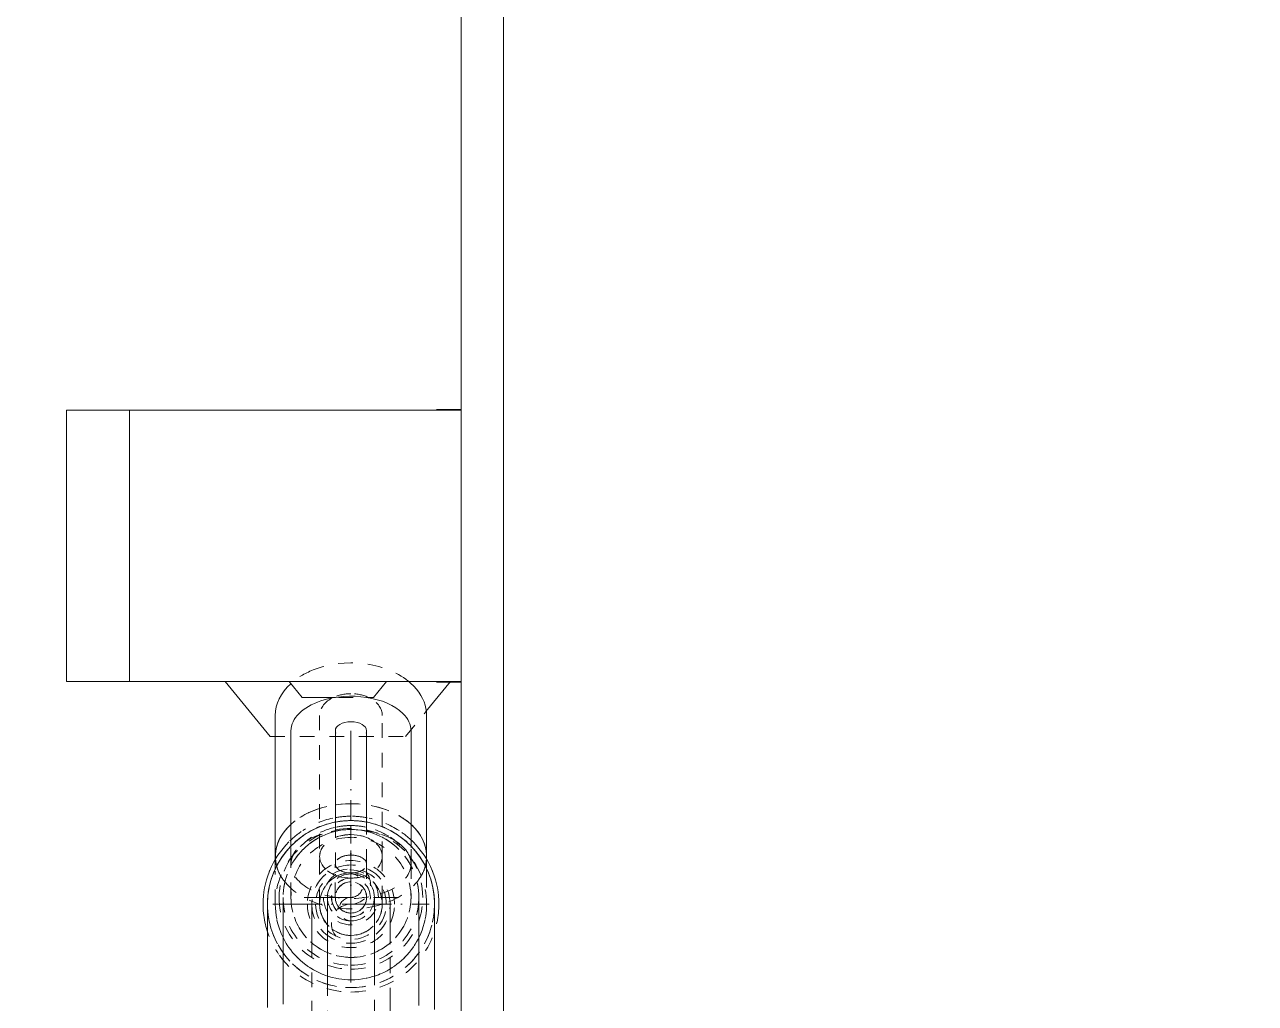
# Model space of a CAD drawing. Header units: millimetres. Extents: x -88595 to 880822, y -1054509 to -148035.
# Drawn here: x 525269.7 to 525519.4, y -276366.2 to -276167.7 of the extents above; entities that cross this region are included whole.
import ezdxf

# ---------------------------------------------------------------- set-up
doc = ezdxf.new("R2010")
doc.units = ezdxf.units.MM
for name, pattern in [('$0$ADSK_Скрыто', [6, 3, -3]), ('$1$ADSK_Скрыто', [6, 3, -3]), ('$10$ADSK_Осевая', [14, 10, -2, 0, -2]), ('$2$ADSK_Скрыто', [6, 3, -3]), ('$3$ADSK_Скрыто', [6, 3, -3]), ('$4$ADSK_Скрыто', [6, 3, -3])]:
    doc.linetypes.add(name, pattern=pattern)
for name, color, linetype, lineweight in [('Изоляция', 7, 'Continuous', 18), ('Линии', 7, 'Continuous', 9), ('Оборудование', 7, 'Continuous', 18), ('Ограждение', 7, 'Continuous', 9), ('Трубопровод', 7, 'Continuous', 18), ('Трубопроводы', 7, 'Continuous', 18)]:
    doc.layers.add(name, color=color, linetype=linetype, lineweight=lineweight)

# ---------------------------------------------------------------- blocks, each defined once
blk = doc.blocks.new('$0$ADSK_МедьПайка_Отвод-гнутая труба - Отвод _гнутая труба_-V66-В_Координация_кровля ОВ3')
at = {"layer": 'Линии', "color": 134, "linetype": '$0$ADSK_Скрыто', "true_color": 0x00a6a6, "flags": 128}
for points in [[(11718.6, 16214.31), (11718.61, 16214.56), (11718.62, 16214.82), (11718.65, 16215.07), (11718.68, 16215.32), (11718.73, 16215.57), (11718.78, 16215.82), (11718.85, 16216.07), (11718.92, 16216.31), (11719.01, 16216.55), (11719.1, 16216.78), (11719.21, 16217.02), (11719.32, 16217.24), (11719.44, 16217.47), (11719.57, 16217.68), (11719.71, 16217.9), (11719.86, 16218.1), (11720.01, 16218.3), (11720.18, 16218.5), (11720.35, 16218.69), (11720.53, 16218.87), (11720.71, 16219.04), (11720.9, 16219.2), (11721.1, 16219.36), (11721.31, 16219.51), (11721.52, 16219.65), (11721.74, 16219.79), (11721.96, 16219.91), (11722.18, 16220.03), (11722.41, 16220.13), (11722.65, 16220.23), (11722.89, 16220.32), (11723.13, 16220.39), (11723.37, 16220.46), (11723.62, 16220.52), (11723.87, 16220.57), (11724.12, 16220.61), (11724.38, 16220.63), (11724.63, 16220.65), (11724.88, 16220.66), (11724.95, 16220.66)], [(11724.95, 16220.66), (11725.2, 16220.66), (11725.46, 16220.64), (11725.71, 16220.62), (11725.96, 16220.58), (11726.21, 16220.53), (11726.46, 16220.48), (11726.71, 16220.41), (11726.95, 16220.34), (11727.19, 16220.25), (11727.42, 16220.16), (11727.66, 16220.06), (11727.88, 16219.94), (11728.11, 16219.82), (11728.32, 16219.69), (11728.54, 16219.55), (11728.74, 16219.4), (11728.94, 16219.25), (11729.14, 16219.08), (11729.33, 16218.91), (11729.51, 16218.73), (11729.68, 16218.55), (11729.84, 16218.36), (11730, 16218.16), (11730.15, 16217.95), (11730.29, 16217.74), (11730.43, 16217.53), (11730.55, 16217.3), (11730.67, 16217.08), (11730.77, 16216.85), (11730.87, 16216.61), (11730.96, 16216.37), (11731.03, 16216.13), (11731.1, 16215.89), (11731.16, 16215.64), (11731.21, 16215.39), (11731.25, 16215.14), (11731.27, 16214.89), (11731.29, 16214.63), (11731.3, 16214.38), (11731.3, 16214.31)], [(11718.6, 16204.62), (11718.6, 16205.51), (11718.6, 16206.37), (11718.6, 16207.19), (11718.6, 16207.97), (11718.6, 16208.71), (11718.6, 16209.41), (11718.6, 16210.07), (11718.6, 16210.68), (11718.6, 16211.25), (11718.6, 16211.77), (11718.6, 16212.24), (11718.6, 16212.67), (11718.6, 16213.05), (11718.6, 16213.38), (11718.6, 16213.66), (11718.6, 16213.89), (11718.6, 16214.07), (11718.6, 16214.2), (11718.6, 16214.28), (11718.6, 16214.31)], [(11731.3, 16214.31), (11731.3, 16214.29), (11731.3, 16214.21), (11731.3, 16214.08), (11731.3, 16213.91), (11731.3, 16213.68), (11731.3, 16213.4), (11731.3, 16213.07), (11731.3, 16212.7), (11731.3, 16212.28), (11731.3, 16211.8), (11731.3, 16211.29), (11731.3, 16210.72), (11731.3, 16210.11), (11731.3, 16209.46), (11731.3, 16208.77), (11731.3, 16208.03), (11731.3, 16207.25), (11731.3, 16206.43), (11731.3, 16205.57), (11731.3, 16204.68), (11731.3, 16204.62)]]:
    blk.add_lwpolyline(points, dxfattribs=at)
at = {"layer": 'Линии', "color": 134, "linetype": '$0$ADSK_Скрыто', "true_color": 0x00a6a6}
for start, end in [(90, 270), (270, 90)]:
    blk.add_arc((11724.95, 16214.31), 6.35, start, end, dxfattribs=at)
for start_param, end_param in [(1.570796, 4.712389), (4.712389, 7.853982)]:
    blk.add_ellipse((11724.95, 16204.62), major_axis=(6.35, 0), ratio=0.694658, start_param=start_param, end_param=end_param, dxfattribs=at)
blk = doc.blocks.new('$0$ADSK_МедьПайка_Отвод-гнутая труба - Отвод _гнутая труба_-3197938-В_Координация_кровля ОВ3')
at = {"layer": 'Линии', "color": 190, "linetype": '$0$ADSK_Скрыто', "true_color": 0x8000ff, "flags": 128}
for points in [[(11721.78, 16212.95), (11721.78, 16213.07), (11721.79, 16213.2), (11721.8, 16213.33), (11721.82, 16213.45), (11721.84, 16213.58), (11721.87, 16213.7), (11721.9, 16213.82), (11721.94, 16213.95), (11721.98, 16214.07), (11722.03, 16214.18), (11722.08, 16214.3), (11722.13, 16214.41), (11722.2, 16214.52), (11722.26, 16214.63), (11722.33, 16214.74), (11722.4, 16214.84), (11722.48, 16214.94), (11722.56, 16215.04), (11722.65, 16215.13), (11722.74, 16215.22), (11722.83, 16215.31), (11722.93, 16215.39), (11723.03, 16215.47), (11723.13, 16215.55), (11723.24, 16215.62), (11723.34, 16215.68), (11723.45, 16215.75), (11723.57, 16215.8), (11723.68, 16215.86), (11723.8, 16215.91), (11723.92, 16215.95), (11724.04, 16215.99), (11724.16, 16216.02), (11724.29, 16216.05), (11724.41, 16216.08), (11724.54, 16216.09), (11724.66, 16216.11), (11724.79, 16216.12), (11724.92, 16216.12), (11724.95, 16216.12)], [(11724.95, 16216.12), (11725.08, 16216.12), (11725.2, 16216.11), (11725.33, 16216.1), (11725.46, 16216.08), (11725.58, 16216.06), (11725.71, 16216.03), (11725.83, 16216), (11725.95, 16215.96), (11726.07, 16215.92), (11726.19, 16215.87), (11726.3, 16215.82), (11726.42, 16215.76), (11726.53, 16215.7), (11726.64, 16215.64), (11726.74, 16215.57), (11726.85, 16215.49), (11726.95, 16215.42), (11727.04, 16215.33), (11727.14, 16215.25), (11727.23, 16215.16), (11727.32, 16215.07), (11727.4, 16214.97), (11727.48, 16214.87), (11727.55, 16214.77), (11727.62, 16214.66), (11727.69, 16214.55), (11727.75, 16214.44), (11727.81, 16214.33), (11727.86, 16214.21), (11727.91, 16214.1), (11727.95, 16213.98), (11727.99, 16213.86), (11728.03, 16213.73), (11728.06, 16213.61), (11728.08, 16213.49), (11728.1, 16213.36), (11728.11, 16213.23), (11728.12, 16213.11), (11728.13, 16212.98), (11728.13, 16212.95)], [(11721.78, 16206.18), (11721.78, 16206.69), (11721.78, 16207.19), (11721.78, 16207.67), (11721.78, 16208.13), (11721.78, 16208.58), (11721.78, 16209.01), (11721.78, 16209.42), (11721.78, 16209.81), (11721.78, 16210.17), (11721.78, 16210.52), (11721.78, 16210.85), (11721.78, 16211.15), (11721.78, 16211.43), (11721.78, 16211.69), (11721.78, 16211.93), (11721.78, 16212.14), (11721.78, 16212.33), (11721.78, 16212.49), (11721.78, 16212.63), (11721.78, 16212.74), (11721.78, 16212.83), (11721.78, 16212.9), (11721.78, 16212.93), (11721.78, 16212.95)], [(11728.13, 16212.95), (11728.13, 16212.93), (11728.13, 16212.9), (11728.13, 16212.83), (11728.13, 16212.74), (11728.13, 16212.63), (11728.13, 16212.49), (11728.13, 16212.33), (11728.13, 16212.14), (11728.13, 16211.93), (11728.13, 16211.69), (11728.13, 16211.43), (11728.13, 16211.15), (11728.13, 16210.85), (11728.13, 16210.52), (11728.13, 16210.17), (11728.13, 16209.8), (11728.13, 16209.42), (11728.13, 16209.01), (11728.13, 16208.58), (11728.13, 16208.13), (11728.13, 16207.67), (11728.13, 16207.19), (11728.13, 16206.69), (11728.13, 16206.18)]]:
    blk.add_lwpolyline(points, dxfattribs=at)
at = {"layer": 'Линии', "color": 190, "linetype": '$0$ADSK_Скрыто', "true_color": 0x8000ff}
for start, end in [(90, 270), (270, 90)]:
    blk.add_arc((11724.95, 16212.95), 3.17, start, end, dxfattribs=at)
for start_param, end_param in [(1.570796, 4.712389), (4.712389, 7.853982)]:
    blk.add_ellipse((11724.95, 16206.18), major_axis=(3.17, 0), ratio=0.573576, start_param=start_param, end_param=end_param, dxfattribs=at)
blk = doc.blocks.new('$0$ADSK_МедьПайка_Отвод-гнутая труба - Отвод _гнутая труба_-3197924-В_Координация_кровля ОВ3')
at = {"layer": 'Линии', "color": 134, "linetype": '$0$ADSK_Скрыто', "true_color": 0x00a6a6}
for p, q in [((-11231.24, -13283.61), (-11230.75, -13283.61)), ((-11227.66, -13283.61), (-11227.12, -13283.61)), ((-11227.66, -13283.61), (-11227.12, -13283.61)), ((-11219.47, -13283.61), (-11218.93, -13283.61)), ((-11219.47, -13283.61), (-11218.93, -13283.61)), ((-11215.84, -13283.61), (-11215.36, -13283.61))]:
    blk.add_line(p, q, dxfattribs=at)
at = {"layer": 'Линии', "color": 134, "linetype": '$0$ADSK_Скрыто', "true_color": 0x00a6a6, "flags": 128}
for points in [[(-11231.24, -13243.91), (-11231.24, -13243.94), (-11231.24, -13244.04), (-11231.24, -13244.19)], [(-11215.36, -13244.25), (-11215.36, -13244.07), (-11215.36, -13243.96), (-11215.36, -13243.91)], [(-11231.24, -13251.77), (-11231.24, -13252.74), (-11231.24, -13253.76), (-11231.24, -13254.83), (-11231.24, -13255.95), (-11231.24, -13257.11), (-11231.24, -13258.31), (-11231.24, -13259.56), (-11231.24, -13260.84), (-11231.24, -13262.16), (-11231.24, -13263.51)], [(-11215.36, -13263.88), (-11215.36, -13262.52), (-11215.36, -13261.19), (-11215.36, -13259.9), (-11215.36, -13258.65), (-11215.36, -13257.43), (-11215.36, -13256.26), (-11215.36, -13255.13), (-11215.36, -13254.05), (-11215.36, -13253.01), (-11215.36, -13252.02)]]:
    blk.add_lwpolyline(points, dxfattribs=at)
at = {"layer": 'Линии', "color": 134, "linetype": '$0$ADSK_Скрыто', "true_color": 0x00a6a6}
for start, end in [(90, 270), (270, 90)]:
    blk.add_arc((-11223.3, -13243.91), 7.94, start, end, dxfattribs=at)
at = {"layer": 'Трубопроводы', "color": 134, "true_color": 0x00a6a6, "flags": 128}
for points in [[(-11231.24, -13243.94), (-11231.24, -13244.04), (-11231.24, -13244.19), (-11231.24, -13244.42), (-11231.24, -13244.7), (-11231.24, -13245.05), (-11231.24, -13245.45), (-11231.24, -13245.92), (-11231.24, -13246.45), (-11231.24, -13247.04), (-11231.24, -13247.69), (-11231.24, -13248.39), (-11231.24, -13249.16), (-11231.24, -13249.97), (-11231.24, -13250.84), (-11231.24, -13251.77)], [(-11215.36, -13252.02), (-11215.36, -13251.09), (-11215.36, -13250.2), (-11215.36, -13249.37), (-11215.36, -13248.59), (-11215.36, -13247.87), (-11215.36, -13247.21), (-11215.36, -13246.61), (-11215.36, -13246.06), (-11215.36, -13245.58), (-11215.36, -13245.15), (-11215.36, -13244.79), (-11215.36, -13244.49), (-11215.36, -13244.25), (-11215.36, -13244.07), (-11215.36, -13243.96), (-11215.36, -13243.91)], [(-11231.24, -13263.51), (-11231.24, -13264.9), (-11231.24, -13266.31), (-11231.24, -13267.75), (-11231.24, -13269.22), (-11231.24, -13270.71), (-11231.24, -13272.23), (-11231.24, -13273.76), (-11231.24, -13275.3), (-11231.24, -13276.86), (-11231.24, -13278.43), (-11231.24, -13280.01), (-11231.24, -13281.59), (-11231.24, -13283.18), (-11231.24, -13283.61)], [(-11215.36, -13283.61), (-11215.36, -13282.02), (-11215.36, -13280.44), (-11215.36, -13278.86), (-11215.36, -13277.28), (-11215.36, -13275.72), (-11215.36, -13274.17), (-11215.36, -13272.64), (-11215.36, -13271.12), (-11215.36, -13269.62), (-11215.36, -13268.15), (-11215.36, -13266.7), (-11215.36, -13265.28), (-11215.36, -13263.88)]]:
    blk.add_lwpolyline(points, dxfattribs=at)
blk = doc.blocks.new('$0$ADSK_МедьПайка_Отвод-гнутая труба - Отвод _гнутая труба_-V18-В_Координация_кровля ОВ3')
at = {"layer": 'Линии', "color": 190, "linetype": '$0$ADSK_Скрыто', "true_color": 0x8000ff}
for p, q in [((-11228.06, -13266.34), (-11226.21, -13266.34)), ((-11220.38, -13266.34), (-11218.54, -13266.34))]:
    blk.add_line(p, q, dxfattribs=at)
at = {"layer": 'Линии', "color": 190, "linetype": '$0$ADSK_Скрыто', "true_color": 0x8000ff, "flags": 128}
for points in [[(-11228.06, -13242.54), (-11228.06, -13242.56), (-11228.06, -13242.62), (-11228.06, -13242.72), (-11228.06, -13242.85), (-11228.06, -13243.02), (-11228.06, -13243.23)], [(-11218.54, -13243.07), (-11218.54, -13242.89), (-11218.54, -13242.75), (-11218.54, -13242.64), (-11218.54, -13242.57), (-11218.54, -13242.55)], [(-11228.06, -13259.52), (-11228.06, -13260.44), (-11228.06, -13261.36), (-11228.06, -13262.3), (-11228.06, -13263.24), (-11228.06, -13264.19), (-11228.06, -13265.14), (-11228.06, -13266.09), (-11228.06, -13266.34)], [(-11218.54, -13266.34), (-11218.54, -13265.39), (-11218.54, -13264.44), (-11218.54, -13263.5), (-11218.54, -13262.55), (-11218.54, -13261.62), (-11218.54, -13260.69), (-11218.54, -13259.77)]]:
    blk.add_lwpolyline(points, dxfattribs=at)
at = {"layer": 'Линии', "color": 190, "linetype": '$0$ADSK_Скрыто', "true_color": 0x8000ff}
for start, end in [(90, 270), (270, 90)]:
    blk.add_arc((-11223.3, -13242.54), 4.76, start, end, dxfattribs=at)
at = {"layer": 'Трубопроводы', "color": 190, "true_color": 0x8000ff, "flags": 128}
for points in [[(-11228.06, -13242.56), (-11228.06, -13242.62), (-11228.06, -13242.72), (-11228.06, -13242.85), (-11228.06, -13243.02), (-11228.06, -13243.23), (-11228.06, -13243.47), (-11228.06, -13243.75), (-11228.06, -13244.07), (-11228.06, -13244.42), (-11228.06, -13244.81), (-11228.06, -13245.23), (-11228.06, -13245.69), (-11228.06, -13246.18), (-11228.06, -13246.7), (-11228.06, -13247.25), (-11228.06, -13247.84), (-11228.06, -13248.45), (-11228.06, -13249.09), (-11228.06, -13249.76), (-11228.06, -13250.46), (-11228.06, -13251.18), (-11228.06, -13251.93), (-11228.06, -13252.69), (-11228.06, -13253.49), (-11228.06, -13254.3), (-11228.06, -13255.13), (-11228.06, -13255.98), (-11228.06, -13256.84), (-11228.06, -13257.72), (-11228.06, -13258.61), (-11228.06, -13259.52)], [(-11218.54, -13259.77), (-11218.54, -13258.86), (-11218.54, -13257.96), (-11218.54, -13257.08), (-11218.54, -13256.21), (-11218.54, -13255.35), (-11218.54, -13254.52), (-11218.54, -13253.7), (-11218.54, -13252.91), (-11218.54, -13252.13), (-11218.54, -13251.38), (-11218.54, -13250.65), (-11218.54, -13249.95), (-11218.54, -13249.27), (-11218.54, -13248.62), (-11218.54, -13248), (-11218.54, -13247.41), (-11218.54, -13246.85), (-11218.54, -13246.32), (-11218.54, -13245.82), (-11218.54, -13245.35), (-11218.54, -13244.92), (-11218.54, -13244.52), (-11218.54, -13244.16), (-11218.54, -13243.83), (-11218.54, -13243.54), (-11218.54, -13243.29), (-11218.54, -13243.07), (-11218.54, -13242.89), (-11218.54, -13242.75), (-11218.54, -13242.64), (-11218.54, -13242.57), (-11218.54, -13242.55)]]:
    blk.add_lwpolyline(points, dxfattribs=at)
blk = doc.blocks.new('$0$ADSK_Наружный блок кондиционера сплит-системы1 - AV08IMVEVA-V48-В_Координация_кровля ОВ3')
at = {"layer": 'Линии', "linetype": '$0$ADSK_Скрыто'}
for p, q in [((501.29, 191.21), (497.15, 186.15)), ((528.71, 191.21), (501.29, 191.21)), ((514.89, 183.26), (509.78, 183.26))]:
    blk.add_line(p, q, dxfattribs=at)
at = {"layer": 'Оборудование'}
for p, q in [((490, -355), (490, 355)), ((537.87, 180), (528.71, 191.21)), ((497.13, 186.12), (492.13, 180)), ((507.78, 183.26), (505.12, 180)), ((509.18, 183.26), (507.78, 183.26)), ((522.22, 183.26), (515.48, 183.26)), ((524.88, 180), (522.22, 183.26)), ((492.28, 180.18), (490, 180.18)), ((495, 180.18), (490, 180.18)), ((490, 180), (557.22, 180)), ((570, 180), (557.22, 180)), ((557.22, 180), (557.22, 125)), ((570, 125), (570, 180)), ((557.22, 125), (490, 125)), ((490, 124.82), (495, 124.82)), ((490, 124.82), (495, 124.82)), ((557.22, 125), (570, 125))]:
    blk.add_line(p, q, dxfattribs=at)
blk = doc.blocks.new('$0$ADSK_МедьПайка_Муфта редукционная - Муфта редукционная медная под пайку-V98-В_Координация_кровля ОВ3')
at = {"layer": 'Линии', "color": 190, "linetype": '$0$ADSK_Скрыто', "true_color": 0x8000ff}
for radius, start, end in [(5.57, 0, 180), (5.57, 0, 180), (5.57, 0, 180), (4.76, 0, 180), (4.76, 0, 180), (3.93, 0, 180), (3.94, 0, 180), (3.93, 0, 180), (3.17, 0, 180), (3.17, 0, 180), (5.57, 180, 0), (5.57, 180, 0), (5.57, 180, 0), (4.76, 180, 0), (4.76, 180, 0), (3.94, 180, 0), (3.93, 180, 0), (3.94, 180, 0), (3.17, 180, 0), (3.17, 180, 0)]:
    blk.add_arc((-11223.3, -13242.54), radius, start, end, dxfattribs=at)
blk = doc.blocks.new('$0$ADSK_МедьПайка_Муфта редукционная - Муфта редукционная медная под пайку-3197947-В_Координация_кровля ОВ3')
at = {"layer": 'Линии', "color": 134, "linetype": '$0$ADSK_Скрыто', "true_color": 0x00a6a6}
for radius, start, end in [(8.83, 0, 180), (8.83, 0, 180), (8.83, 0, 180), (7.94, 0, 180), (7.94, 0, 180), (7.16, 0, 180), (7.16, 0, 180), (7.16, 0, 180), (6.35, 0, 180), (6.35, 0, 180), (8.83, 180, 0), (8.83, 180, 0), (8.83, 180, 0), (7.94, 180, 0), (7.94, 180, 0), (7.16, 180, 0), (7.16, 180, 0), (7.16, 180, 0), (6.35, 180, 0), (6.35, 180, 0)]:
    blk.add_arc((-11223.3, -13243.91), radius, start, end, dxfattribs=at)
blk = doc.blocks.new('Кровля')
at = {"layer": 'Ограждение'}
h = blk.add_hatch(dxfattribs=at)
h.set_pattern_fill('FP_25', color=256, style=0, pattern_type=2)
h.set_pattern_definition([(0, (548766.5, 663825.2), (0, 600), []), (90, (548766.5, 663825.2), (-600, 4e-14), [])])
h.paths.add_polyline_path([(564081.91, 650032.5), (562901.91, 651212.5), (516283.2, 651212.5), (516283.2, 650032.5), (564012.71, 650032.5)])

msp = doc.modelspace()

# ---------------------------------------------------------------- linework, layer by layer
at = {"layer": 'Изоляция', "color": 134, "true_color": 0x00a6a6}
for p, q in [((525320.58, -276307.84), (525320.58, -276336.41)), ((525351.28, -276336.41), (525351.28, -276307.84))]:
    msp.add_line(p, q, dxfattribs=at)
at = {"layer": 'Изоляция', "color": 190, "true_color": 0x8000ff}
for p, q in [((525323.76, -276310.93), (525323.76, -276334.61)), ((525348.11, -276334.61), (525348.11, -276310.93))]:
    msp.add_line(p, q, dxfattribs=at)
at = {"layer": 'Изоляция', "color": 134, "true_color": 0x00a6a6, "flags": 128}
for points in [[(525320.58, -276339.05), (525320.58, -276338.23), (525320.58, -276337.37), (525320.58, -276336.48), (525320.58, -276336.41)], [(525351.28, -276336.41), (525351.28, -276337.31), (525351.28, -276338.17), (525351.28, -276338.99), (525351.28, -276339.77)], [(525318.99, -276346.11), (525318.99, -276346.14), (525318.99, -276346.24), (525318.99, -276346.39), (525318.99, -276346.62), (525318.99, -276346.9), (525318.99, -276347.25), (525318.99, -276347.66), (525318.99, -276348.12), (525318.99, -276348.65), (525318.99, -276349.24), (525318.99, -276349.89), (525318.99, -276350.6), (525318.99, -276351.36), (525318.99, -276352.17), (525318.99, -276353.04), (525318.99, -276353.97), (525318.99, -276354.94), (525318.99, -276355.96), (525318.99, -276357.03), (525318.99, -276358.15), (525318.99, -276359.31), (525318.99, -276360.51), (525318.99, -276361.76), (525318.99, -276363.04), (525318.99, -276364.36), (525318.99, -276365.71), (525318.99, -276367.1)], [(525352.87, -276367.48), (525352.87, -276366.08), (525352.87, -276364.72), (525352.87, -276363.39), (525352.87, -276362.1), (525352.87, -276360.85), (525352.87, -276359.63), (525352.87, -276358.46), (525352.87, -276357.33), (525352.87, -276356.25), (525352.87, -276355.21), (525352.87, -276354.22), (525352.87, -276353.29), (525352.87, -276352.4), (525352.87, -276351.57), (525352.87, -276350.8), (525352.87, -276350.08), (525352.87, -276349.41), (525352.87, -276348.81), (525352.87, -276348.26), (525352.87, -276347.78), (525352.87, -276347.35), (525352.87, -276346.99), (525352.87, -276346.69), (525352.87, -276346.45), (525352.87, -276346.27), (525352.87, -276346.16), (525352.87, -276346.11)]]:
    msp.add_lwpolyline(points, dxfattribs=at)
at = {"layer": 'Изоляция', "color": 190, "true_color": 0x8000ff, "flags": 128}
for points in [[(525322.17, -276344.74), (525322.17, -276344.76), (525322.17, -276344.82), (525322.17, -276344.92), (525322.17, -276345.05), (525322.17, -276345.22), (525322.17, -276345.43), (525322.17, -276345.67), (525322.17, -276345.95), (525322.17, -276346.27), (525322.17, -276346.62), (525322.17, -276347.01), (525322.17, -276347.43), (525322.17, -276347.89), (525322.17, -276348.38), (525322.17, -276348.9), (525322.17, -276349.46), (525322.17, -276350.04), (525322.17, -276350.65), (525322.17, -276351.29), (525322.17, -276351.96), (525322.17, -276352.66), (525322.17, -276353.38), (525322.17, -276354.13), (525322.17, -276354.9), (525322.17, -276355.69), (525322.17, -276356.5), (525322.17, -276357.33), (525322.17, -276358.18), (525322.17, -276359.04), (525322.17, -276359.92), (525322.17, -276360.81), (525322.17, -276361.72), (525322.17, -276362.64), (525322.17, -276363.57), (525322.17, -276364.5), (525322.17, -276365.44), (525322.17, -276366.39)], [(525349.69, -276366.64), (525349.69, -276365.7), (525349.69, -276364.75), (525349.69, -276363.82), (525349.69, -276362.89), (525349.69, -276361.97), (525349.69, -276361.06), (525349.69, -276360.16), (525349.69, -276359.28), (525349.69, -276358.41), (525349.69, -276357.55), (525349.69, -276356.72), (525349.69, -276355.9), (525349.69, -276355.11), (525349.69, -276354.33), (525349.69, -276353.58), (525349.69, -276352.85), (525349.69, -276352.15), (525349.69, -276351.47), (525349.69, -276350.82), (525349.69, -276350.2), (525349.69, -276349.61), (525349.69, -276349.05), (525349.69, -276348.52), (525349.69, -276348.02), (525349.69, -276347.55), (525349.69, -276347.12), (525349.69, -276346.73), (525349.69, -276346.36), (525349.69, -276346.04), (525349.69, -276345.74), (525349.69, -276345.49), (525349.69, -276345.27), (525349.69, -276345.09), (525349.69, -276344.95), (525349.69, -276344.84), (525349.69, -276344.78), (525349.69, -276344.75)]]:
    msp.add_lwpolyline(points, dxfattribs=at)
at = {"layer": 'Изоляция', "color": 134, "true_color": 0x00a6a6}
for radius, start, end in [(16.94, 90, 180), (16.94, 114.4612, 147.9751), (16.94, 99.3876, 111.7642), (16.94, 0, 90), (16.94, 68.2358, 80.6124), (16.94, 32.0249, 65.5388), (17.83, 135, 157.4367), (17.83, 22.5633, 45), (16.94, 136.0955, 180), (16.94, 0, 44.1975), (17.83, 158.6484, 180), (17.83, 0, 21.3516), (16.94, 173.3871, 180), (16.94, 0, 6.6129), (17.83, 180, 191.7529), (16.94, 180, 192.4027), (16.94, 180, 192.4027), (16.94, 347.5973, 0), (16.94, 347.5973, 0), (17.83, 348.2471, 0)]:
    msp.add_arc((525335.93, -276346.11), radius, start, end, dxfattribs=at)
at = {"layer": 'Изоляция', "color": 190, "true_color": 0x8000ff}
for start, end in [(90, 134.9388), (45.0612, 90)]:
    msp.add_arc((525335.93, -276344.74), 13.76, start, end, dxfattribs=at)
at = {"layer": 'Изоляция', "color": 134, "true_color": 0x00a6a6}
for centre, start_param, end_param in [((525335.93, -276307.84), 0.523599, 0.710231), ((525335.93, -276307.84), 2.492587, 3.141593), ((525335.93, -276307.84), 0, 0.523599), ((525335.93, -276336.41), 0.523599, 0.655997), ((525335.93, -276336.41), 0, 0.655997), ((525335.93, -276336.41), 2.617994, 3.38288), ((525335.93, -276336.41), 2.617994, 3.141593), ((525335.93, -276336.41), 6.041898, 6.806784), ((525335.93, -276336.41), 3.141593, 3.38288), ((525335.93, -276336.41), 6.041898, 6.283185)]:
    msp.add_ellipse(centre, major_axis=(15.35, 0), ratio=0.694658, start_param=start_param, end_param=end_param, dxfattribs=at)
at = {"layer": 'Изоляция', "color": 190, "true_color": 0x8000ff}
for major_axis, start_param, end_param in [((12.18, 0), 0.523599, 2.094395), ((12.17, 0), 2.094395, 3.141593), ((12.18, 0), 0, 0.523599)]:
    msp.add_ellipse((525335.93, -276310.93), major_axis=major_axis, ratio=0.573576, start_param=start_param, end_param=end_param, dxfattribs=at)
at = {"layer": 'Линии', "color": 134, "linetype": '$1$ADSK_Скрыто', "true_color": 0x00a6a6}
for p, q in [((525329.58, -276307.84), (525329.58, -276336.41)), ((525342.28, -276336.41), (525342.28, -276307.84)), ((525320.58, -276339.15), (525320.58, -276339.05))]:
    msp.add_line(p, q, dxfattribs=at)
at = {"layer": 'Линии', "color": 190, "linetype": '$1$ADSK_Скрыто', "true_color": 0x8000ff}
for p, q in [((525332.76, -276329.63), (525332.76, -276337.98)), ((525339.11, -276337.98), (525339.11, -276329.63)), ((525323.76, -276334.74), (525323.76, -276337.98)), ((525348.11, -276337.98), (525348.11, -276334.74))]:
    msp.add_line(p, q, dxfattribs=at)
at = {"layer": 'Линии', "color": 190, "linetype": '$4$ADSK_Скрыто', "true_color": 0x8000ff, "flags": 128}
for points in [[(525323.76, -276344.74), (525323.76, -276344.73), (525323.76, -276344.69), (525323.76, -276344.63), (525323.76, -276344.54), (525323.76, -276344.43), (525323.76, -276344.29), (525323.76, -276344.13), (525323.76, -276343.94), (525323.76, -276343.73), (525323.76, -276343.49), (525323.76, -276343.23), (525323.76, -276342.95), (525323.76, -276342.65), (525323.76, -276342.32), (525323.76, -276341.97), (525323.76, -276341.6), (525323.76, -276341.21), (525323.76, -276340.8), (525323.76, -276340.38), (525323.76, -276339.93), (525323.76, -276339.47), (525323.76, -276338.98), (525323.76, -276338.49), (525323.76, -276337.98)], [(525348.11, -276337.98), (525348.11, -276338.49), (525348.11, -276338.99), (525348.11, -276339.47), (525348.11, -276339.93), (525348.11, -276340.38), (525348.11, -276340.81), (525348.11, -276341.21), (525348.11, -276341.6), (525348.11, -276341.97), (525348.11, -276342.32), (525348.11, -276342.65), (525348.11, -276342.95), (525348.11, -276343.23), (525348.11, -276343.49), (525348.11, -276343.73), (525348.11, -276343.94), (525348.11, -276344.13), (525348.11, -276344.29), (525348.11, -276344.43), (525348.11, -276344.54), (525348.11, -276344.63), (525348.11, -276344.69), (525348.11, -276344.73), (525348.11, -276344.74)], [(525322.17, -276344.74), (525322.17, -276344.76), (525322.17, -276344.82), (525322.17, -276344.92), (525322.17, -276345.05), (525322.17, -276345.22), (525322.17, -276345.43)], [(525335.93, -276356.92), (525335.45, -276356.91), (525334.96, -276356.88), (525334.48, -276356.83), (525333.99, -276356.76), (525333.51, -276356.68), (525333.04, -276356.57), (525332.57, -276356.45), (525332.1, -276356.3), (525331.64, -276356.14), (525331.19, -276355.96), (525330.75, -276355.76), (525330.31, -276355.54), (525329.88, -276355.31), (525329.47, -276355.06), (525329.06, -276354.79), (525328.66, -276354.51), (525328.28, -276354.21), (525327.9, -276353.9), (525327.55, -276353.57), (525327.2, -276353.23), (525326.87, -276352.87), (525326.55, -276352.5), (525326.25, -276352.12), (525325.96, -276351.73), (525325.69, -276351.32), (525325.43, -276350.91), (525325.19, -276350.48), (525324.97, -276350.05), (525324.77, -276349.61), (525324.59, -276349.16), (525324.42, -276348.7), (525324.27, -276348.24), (525324.14, -276347.77), (525324.03, -276347.29), (525323.93, -276346.81), (525323.86, -276346.33), (525323.81, -276345.85), (525323.77, -276345.36), (525323.76, -276344.88), (525323.76, -276344.74)], [(525348.11, -276344.74), (525348.1, -276345.23), (525348.07, -276345.72), (525348.02, -276346.2), (525347.95, -276346.68), (525347.87, -276347.16), (525347.76, -276347.64), (525347.63, -276348.11), (525347.49, -276348.57), (525347.33, -276349.03), (525347.15, -276349.49), (525346.95, -276349.93), (525346.73, -276350.37), (525346.5, -276350.79), (525346.25, -276351.21), (525345.98, -276351.62), (525345.7, -276352.02), (525345.4, -276352.4), (525345.09, -276352.77), (525344.76, -276353.13), (525344.42, -276353.48), (525344.06, -276353.81), (525343.69, -276354.13), (525343.31, -276354.43), (525342.92, -276354.72), (525342.51, -276354.99), (525342.1, -276355.24), (525341.67, -276355.48), (525341.24, -276355.7), (525340.79, -276355.91), (525340.34, -276356.09), (525339.89, -276356.26), (525339.42, -276356.41), (525338.95, -276356.54), (525338.48, -276356.65), (525338, -276356.74), (525337.52, -276356.82), (525337.04, -276356.87), (525336.55, -276356.9), (525336.06, -276356.92), (525335.93, -276356.92)], [(525349.69, -276345.27), (525349.69, -276345.09), (525349.69, -276344.95), (525349.69, -276344.84), (525349.69, -276344.78), (525349.69, -276344.75)]]:
    msp.add_lwpolyline(points, dxfattribs=at)
at = {"layer": 'Линии', "color": 134, "linetype": '$4$ADSK_Скрыто', "true_color": 0x00a6a6, "flags": 128}
for points in [[(525320.58, -276346.11), (525320.58, -276346.08), (525320.58, -276346.01), (525320.58, -276345.88), (525320.58, -276345.7), (525320.58, -276345.48), (525320.58, -276345.2), (525320.58, -276344.87), (525320.58, -276344.5), (525320.58, -276344.07), (525320.58, -276343.6), (525320.58, -276343.09), (525320.58, -276342.52), (525320.58, -276341.91), (525320.58, -276341.26), (525320.58, -276340.56), (525320.58, -276339.83), (525320.58, -276339.41)], [(525351.28, -276339.77), (525351.28, -276340.51), (525351.28, -276341.21), (525351.28, -276341.87), (525351.28, -276342.48), (525351.28, -276343.05), (525351.28, -276343.57), (525351.28, -276344.04), (525351.28, -276344.47), (525351.28, -276344.85), (525351.28, -276345.18), (525351.28, -276345.46), (525351.28, -276345.69), (525351.28, -276345.87), (525351.28, -276346), (525351.28, -276346.08), (525351.28, -276346.11)], [(525335.93, -276361.46), (525335.32, -276361.45), (525334.71, -276361.41), (525334.1, -276361.35), (525333.49, -276361.26), (525332.88, -276361.15), (525332.28, -276361.02), (525331.69, -276360.86), (525331.1, -276360.68), (525330.53, -276360.48), (525329.96, -276360.25), (525329.39, -276360), (525328.84, -276359.72), (525328.31, -276359.43), (525327.78, -276359.11), (525327.27, -276358.78), (525326.77, -276358.42), (525326.28, -276358.04), (525325.81, -276357.65), (525325.36, -276357.24), (525324.92, -276356.8), (525324.5, -276356.35), (525324.1, -276355.89), (525323.72, -276355.41), (525323.36, -276354.91), (525323.02, -276354.4), (525322.69, -276353.88), (525322.39, -276353.34), (525322.12, -276352.8), (525321.86, -276352.24), (525321.63, -276351.67), (525321.42, -276351.09), (525321.23, -276350.51), (525321.06, -276349.92), (525320.92, -276349.32), (525320.81, -276348.72), (525320.71, -276348.11), (525320.65, -276347.5), (525320.6, -276346.89), (525320.58, -276346.27), (525320.58, -276346.11)], [(525351.28, -276346.11), (525351.27, -276346.72), (525351.23, -276347.34), (525351.17, -276347.95), (525351.09, -276348.55), (525350.98, -276349.16), (525350.84, -276349.76), (525350.69, -276350.35), (525350.5, -276350.94), (525350.3, -276351.52), (525350.07, -276352.09), (525349.82, -276352.65), (525349.55, -276353.2), (525349.25, -276353.74), (525348.94, -276354.26), (525348.6, -276354.78), (525348.24, -276355.28), (525347.87, -276355.76), (525347.47, -276356.23), (525347.06, -276356.68), (525346.63, -276357.12), (525346.18, -276357.54), (525345.71, -276357.94), (525345.23, -276358.32), (525344.74, -276358.68), (525344.23, -276359.03), (525343.7, -276359.35), (525343.17, -276359.65), (525342.62, -276359.93), (525342.06, -276360.18), (525341.5, -276360.42), (525340.92, -276360.63), (525340.33, -276360.81), (525339.74, -276360.98), (525339.14, -276361.12), (525338.54, -276361.24), (525337.93, -276361.33), (525337.32, -276361.4), (525336.71, -276361.44), (525336.1, -276361.46), (525335.93, -276361.46)]]:
    msp.add_lwpolyline(points, dxfattribs=at)
at = {"layer": 'Линии', "color": 134, "linetype": '$2$ADSK_Скрыто', "true_color": 0x00a6a6}
for centre, radius, start, end in [((525335.93, -276346.11), 17.83, 90, 100.6102), ((525335.93, -276346.11), 17.83, 79.3898, 90), ((525335.93, -276346.11), 15.35, 90, 180), ((525335.93, -276346.11), 17.83, 101.8743, 123.1257), ((525335.93, -276346.11), 16.94, 111.9364, 114.289), ((525335.93, -276346.11), 16.94, 90, 99.2154), ((525335.93, -276346.11), 16.94, 80.7846, 90), ((525335.93, -276346.11), 15.35, 0, 90), ((525335.93, -276346.11), 17.83, 56.8743, 78.1257), ((525335.93, -276346.11), 16.94, 65.711, 68.0636), ((525335.93, -276346.11), 17.83, 124.3898, 135), ((525335.93, -276346.11), 17.83, 45, 55.6102), ((525335.93, -276346.11), 16.94, 148.1472, 173.215), ((525335.93, -276346.11), 7.94, 0, 180), ((525335.93, -276342.14), 3.97, 270, 90), ((525335.93, -276346.11), 16.94, 6.785, 31.8528), ((525335.93, -276346.11), 17.83, 157.6003, 158.4848), ((525335.93, -276346.11), 17.83, 21.5152, 22.3997), ((525335.93, -276346.11), 16.94, 180, 208.4023), ((525335.93, -276346.11), 15.35, 180, 270), ((525335.93, -276346.11), 7.94, 180, 0), ((525335.93, -276350.08), 3.97, 90, 270), ((525335.93, -276346.11), 15.35, 270, 0), ((525335.93, -276346.11), 16.94, 331.5996, 0), ((525335.93, -276346.11), 17.83, 191.8743, 214.6439), ((525335.93, -276346.11), 16.94, 192.5709, 225), ((525335.93, -276346.11), 17.83, 270, 348.1257), ((525335.93, -276346.11), 16.94, 315, 347.4291), ((525335.93, -276346.11), 16.94, 209.2806, 270), ((525335.93, -276346.11), 16.94, 270, 330.7175), ((525335.93, -276346.11), 17.83, 215.4978, 270), ((525335.93, -276346.11), 16.94, 225.672, 270), ((525335.93, -276346.11), 16.94, 270, 314.328)]:
    msp.add_arc(centre, radius, start, end, dxfattribs=at)
at = {"layer": 'Линии', "color": 190, "linetype": '$2$ADSK_Скрыто', "true_color": 0x8000ff}
for centre, radius, start, end in [((525335.93, -276344.74), 13.76, 90, 180), ((525335.93, -276344.74), 14.57, 103.2945, 121.7055), ((525335.93, -276344.74), 14.57, 90, 101.7476), ((525335.93, -276344.74), 14.57, 78.2524, 90), ((525335.93, -276344.74), 13.76, 0, 90), ((525335.93, -276344.74), 14.57, 58.2945, 76.7055), ((525335.93, -276344.74), 14.57, 123.2524, 180), ((525335.93, -276344.74), 12.17, 90, 180), ((525335.93, -276344.74), 12.18, 0, 90), ((525335.93, -276344.74), 14.57, 0, 56.7476), ((525335.93, -276344.74), 13.76, 135, 180), ((525335.93, -276344.74), 13.76, 135, 180), ((525335.93, -276344.74), 13.76, 0, 45), ((525335.93, -276344.74), 13.76, 0, 45), ((525335.93, -276344.74), 4.76, 0, 180), ((525335.93, -276342.36), 2.38, 270, 90), ((525335.93, -276344.74), 14.57, 180, 270), ((525335.93, -276344.74), 13.76, 180, 270), ((525335.93, -276344.74), 13.76, 180, 270), ((525335.93, -276344.74), 13.76, 180, 195), ((525335.93, -276344.74), 12.17, 180, 270), ((525335.93, -276344.74), 4.76, 180, 0), ((525335.93, -276347.12), 2.38, 90, 270), ((525335.93, -276344.74), 13.76, 270, 0), ((525335.93, -276344.74), 13.76, 270, 0), ((525335.93, -276344.74), 12.18, 270, 0), ((525335.93, -276344.74), 14.57, 270, 0), ((525335.93, -276344.74), 13.76, 345, 0)]:
    msp.add_arc(centre, radius, start, end, dxfattribs=at)
at = {"layer": 'Линии', "color": 134, "linetype": '$3$ADSK_Скрыто', "true_color": 0x00a6a6}
for centre, major_axis, start_param, end_param in [((525335.93, -276307.84), (15.35, 0), 0.713472, 2.094395), ((525335.93, -276307.84), (15.35, 0), 2.094395, 2.489346), ((525335.93, -276307.84), (6.35, 0), 1.570796, 2.179425), ((525335.93, -276307.84), (6.35, 0), 0.962168, 1.570796), ((525335.93, -276307.84), (6.35, 0), 2.244674, 3.141593), ((525335.93, -276307.84), (6.35, 0), 0, 0.896918), ((525335.93, -276336.41), (15.35, 0), 1.570796, 2.617994), ((525335.93, -276336.41), (15.35, 0), 0.659238, 2.094395), ((525335.93, -276336.41), (15.35, 0), 1.047198, 1.570796), ((525335.93, -276336.41), (15.35, 0), 2.094395, 2.617994), ((525335.93, -276336.41), (15.35, 0), 0.659238, 1.003931), ((525335.93, -276336.41), (6.35, 0), 1.570796, 3.141593), ((525335.93, -276336.41), (6.35, 0), 0, 1.570796), ((525335.93, -276336.41), (6.35, 0), 3.141593, 4.712389), ((525335.93, -276336.41), (6.35, 0), 4.712389, 6.283185), ((525335.93, -276336.41), (15.35, 0), 3.386121, 3.665191), ((525335.93, -276336.41), (15.35, 0), 3.386121, 3.403392), ((525335.93, -276336.41), (15.35, 0), 5.235988, 6.038657), ((525335.93, -276336.41), (15.35, 0), 5.873667, 6.038657), ((525335.93, -276336.41), (15.35, 0), 3.665191, 5.235988)]:
    msp.add_ellipse(centre, major_axis=major_axis, ratio=0.694658, start_param=start_param, end_param=end_param, dxfattribs=at)
at = {"layer": 'Линии', "color": 190, "linetype": '$3$ADSK_Скрыто', "true_color": 0x8000ff}
for major_axis, start_param, end_param in [((12.17, 0), 2.094395, 3.665191), ((12.17, 0), 2.118054, 3.141593), ((12.17, 0), 1.655551, 2.094395), ((12.18, 0), 1.655551, 2.094395), ((12.18, 0), 0.523599, 1.486042), ((12.18, 0), 0, 1.486042), ((12.18, 0), 5.235988, 6.806784), ((3.17, 0), 1.570796, 3.141593), ((3.17, 0), 3.141593, 4.712389), ((3.17, 0), 0, 1.570796), ((3.17, 0), 4.712389, 6.283185), ((12.17, 0), 3.665191, 5.235988)]:
    msp.add_ellipse((525335.93, -276337.98), major_axis=major_axis, ratio=0.573576, start_param=start_param, end_param=end_param, dxfattribs=at)
at = {"layer": 'Трубопровод', "color": 190, "true_color": 0x8000ff}
for p, q in [((525332.76, -276310.93), (525332.76, -276329.59)), ((525339.11, -276329.59), (525339.11, -276310.93))]:
    msp.add_line(p, q, dxfattribs=at)
at = {"layer": 'Трубопровод', "color": 190, "linetype": '$10$ADSK_Осевая', "true_color": 0x8000ff}
for p, q in [((525335.93, -276310.93), (525335.93, -276329.17)), ((525335.93, -276354.26), (525335.93, -276335.22)), ((525326.41, -276344.74), (525345.45, -276344.74))]:
    msp.add_line(p, q, dxfattribs=at)
at = {"layer": 'Трубопровод', "color": 134, "linetype": '$10$ADSK_Осевая', "true_color": 0x00a6a6}
for p, q in [((525335.93, -276361.99), (525335.93, -276330.23)), ((525320.05, -276346.11), (525351.81, -276346.11))]:
    msp.add_line(p, q, dxfattribs=at)
at = {"layer": 'Трубопровод', "color": 190, "true_color": 0x8000ff}
for start_param, end_param in [(1.570796, 3.141593), (3.141593, 3.403392), (0, 1.570796), (6.021386, 6.283185)]:
    msp.add_ellipse((525335.93, -276310.93), major_axis=(3.17, 0), ratio=0.573576, start_param=start_param, end_param=end_param, dxfattribs=at)

# ---------------------------------------------------------------- block references
at = {"layer": 'Линии', "linetype": '$0$ADSK_Скрыто', "rotation": 180}
msp.add_blockref('$0$ADSK_Наружный блок кондиционера сплит-системы1 - AV08IMVEVA-V48-В_Координация_кровля ОВ3', (525848.26, -276120.93), dxfattribs=at)
at = {"layer": 'Линии', "color": 134, "linetype": '$0$ADSK_Скрыто', "true_color": 0x00a6a6, "rotation": 180}
msp.add_blockref('$0$ADSK_МедьПайка_Отвод-гнутая труба - Отвод _гнутая труба_-V66-В_Координация_кровля ОВ3', (537060.88, -260131.8), dxfattribs=at)
at = {"layer": 'Линии', "color": 134, "linetype": '$0$ADSK_Скрыто', "true_color": 0x00a6a6}
for name in ['$0$ADSK_МедьПайка_Муфта редукционная - Муфта редукционная медная под пайку-3197947-В_Координация_кровля ОВ3', '$0$ADSK_МедьПайка_Отвод-гнутая труба - Отвод _гнутая труба_-3197924-В_Координация_кровля ОВ3']:
    msp.add_blockref(name, (536559.23, -263102.2), dxfattribs=at)
at = {"layer": 'Линии', "color": 190, "linetype": '$0$ADSK_Скрыто', "true_color": 0x8000ff, "rotation": 180}
msp.add_blockref('$0$ADSK_МедьПайка_Отвод-гнутая труба - Отвод _гнутая труба_-3197938-В_Координация_кровля ОВ3', (537060.88, -260131.8), dxfattribs=at)
at = {"layer": 'Линии', "color": 190, "linetype": '$0$ADSK_Скрыто', "true_color": 0x8000ff}
for name in ['$0$ADSK_МедьПайка_Муфта редукционная - Муфта редукционная медная под пайку-V98-В_Координация_кровля ОВ3', '$0$ADSK_МедьПайка_Отвод-гнутая труба - Отвод _гнутая труба_-V18-В_Координация_кровля ОВ3']:
    msp.add_blockref(name, (536559.23, -263102.2), dxfattribs=at)
at = {"layer": 'Оборудование', "color": 5, "true_color": 0x0000ff}
msp.add_blockref('Кровля', (-12267.25, -926437.39), dxfattribs=at)

doc.saveas('drawing.dxf')
